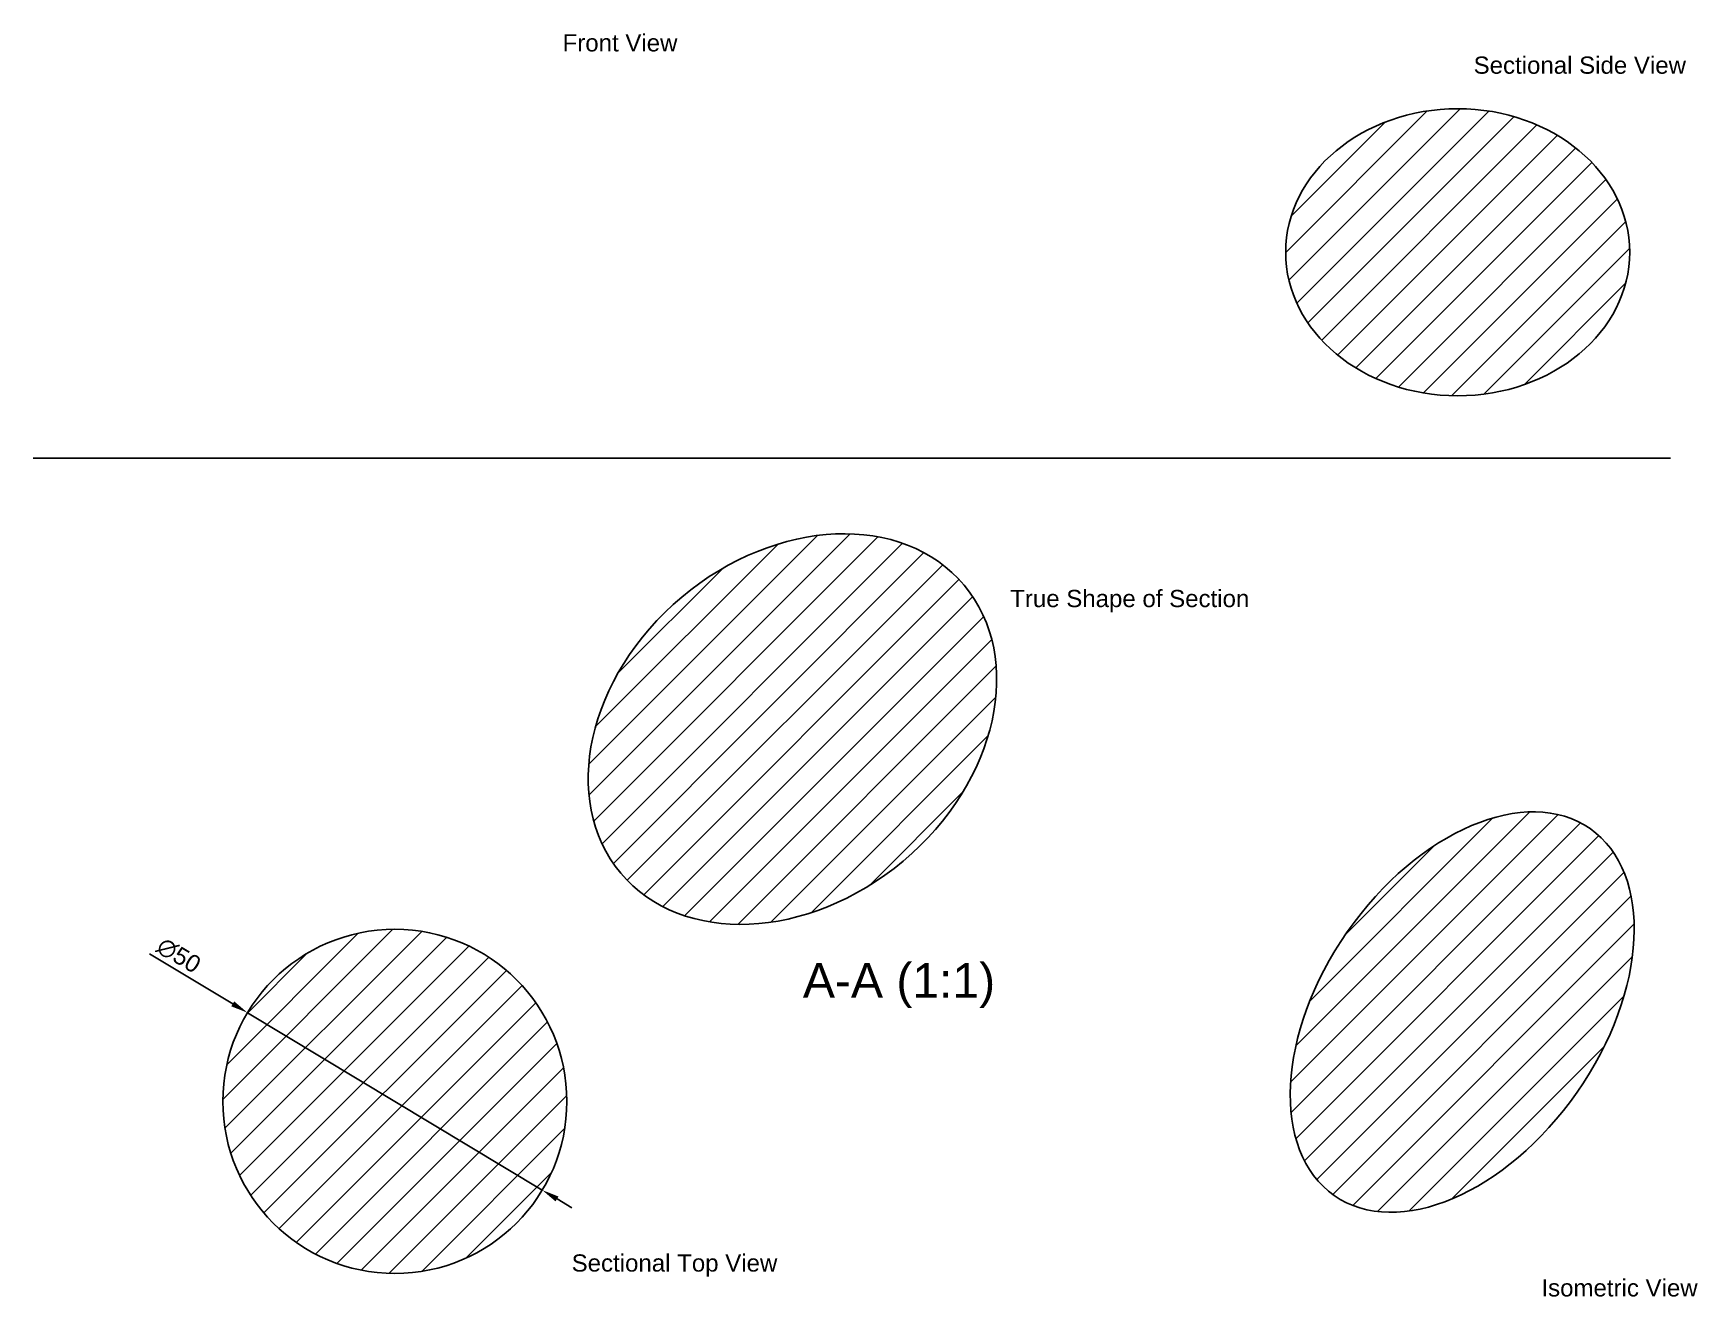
# Paper-space layout 'Layout1' of a CAD drawing. Header units: millimetres. Extents: x 4 to 245, y 7 to 190.
import ezdxf

# ---------------------------------------------------------------- set-up
doc = ezdxf.new("R2010")
doc.units = ezdxf.units.MM
doc.header["$PDMODE"] = 3
doc.header["$PDSIZE"] = 2.5
doc.layers.add('MD_Annotation', color=7, linetype='Continuous', lineweight=25)
doc.styles.get("Standard").update_dxf_attribs({"font": 'arial.ttf'})
doc.dimstyles.new('ISO-25', dxfattribs={"dimtxt": 2.5, "dimasz": 2.5, "dimexe": 1.25, "dimexo": 0.625, "dimtad": 1, "dimtxsty": 'Standard', "dimcen": 2.5, "dimadec": 0, "dimazin": 0, "dimtfac": 1, "dimtmove": 0, "dimatfit": 3, "dimfxl": 1, "dimarcsym": 0})

# ---------------------------------------------------------------- blocks, each defined once
blk = doc.blocks.new('*D15')
at = {"color": 0, "lineweight": -2, "transparency": 16777216}
for p, q in [((20.41, 56.73), (32.5, 49.46)), ((77.49, 22.4), (34.65, 48.17)), ((79.64, 21.11), (81.78, 19.83))]:
    blk.add_line(p, q, dxfattribs=at)
at = {"color": 0, "transparency": 16777216}
for points in [[(32.72, 49.82), (32.29, 49.1), (34.65, 48.17)], [(79.85, 21.47), (79.42, 20.76), (77.49, 22.4)]]:
    blk.add_solid(points, dxfattribs=at)
at = {"layer": 'Defpoints', "color": 0, "transparency": 16777216}
for p in [(34.65, 48.17), (77.49, 22.4)]:
    blk.add_point(p, dxfattribs=at)
at = {"color": 0, "transparency": 16777216, "insert": (24.66, 56.48), "char_height": 2.5, "attachment_point": 5, "rotation": 328.9755}
blk.add_mtext('∅50', dxfattribs=at)

psp = doc.layouts.get("Layout1")

# ---------------------------------------------------------------- hatches: boundary and pattern name
h = psp.add_hatch()
h.set_pattern_fill('ANSI31', color=256)
edge = h.paths.add_edge_path()
edge.add_ellipse((210.543, 158.643), major_axis=(-25, 0), ratio=0.8341519, start_angle=0, end_angle=360)
h = psp.add_hatch()
h.set_pattern_fill('ANSI31', color=256)
edge = h.paths.add_edge_path()
edge.add_ellipse((113.854, 89.371), major_axis=(-24.955, -20.907), ratio=0.7687868, start_angle=0, end_angle=360)
h = psp.add_hatch()
h.set_pattern_fill('ANSI31', color=256)
edge = h.paths.add_edge_path()
edge.add_ellipse((211.203, 48.263), major_axis=(18.606, 26.643), ratio=0.6267343, start_angle=0, end_angle=360)
h = psp.add_hatch()
h.set_pattern_fill('ANSI31', color=256)
h.paths.add_polyline_path([(31.07, 35.288, 1), (81.07, 35.288, 1)])

# ---------------------------------------------------------------- linework, layer by layer
psp.add_line((3.519, 128.749), (241.499, 128.749))
psp.add_circle((56.07, 35.288), 25)
for centre, major_axis, ratio in [((210.543, 158.643), (-25, 0), 0.8341519), ((113.854, 89.371), (-24.955, -20.907), 0.7687868), ((211.203, 48.263), (18.606, 26.643), 0.6267343)]:
    psp.add_ellipse(centre, major_axis=major_axis, ratio=ratio)

# ---------------------------------------------------------------- texts
for s, p in [('Front View', (80.452, 187.82)), ('Sectional Side View', (212.862, 184.578)), ('True Shape of Section', (145.507, 107.09)), ('Sectional Top View', (81.766, 10.559)), ('Isometric View', (222.718, 6.947))]:
    psp.add_text(s, height=2.5).set_placement(p)
at = {"layer": 'MD_Annotation', "insert": (129.349, 48.863), "char_height": 5, "width": 30.21487, "attachment_point": 8}
psp.add_mtext('A-A (1:1)', dxfattribs=at)

# ---------------------------------------------------------------- dimensions: what is measured, and where the dimension line sits
dim = psp.add_diameter_dim_2p(p1=(77.494, 22.403), p2=(34.647, 48.173), dimstyle='ISO-25', override={"dimlfac": -1})
dim.commit()
dim.dimension.update_dxf_attribs({"geometry": '*D15', "text_midpoint": (23.644, 54.791), "dimtype": 163})

doc.saveas('drawing.dxf')
